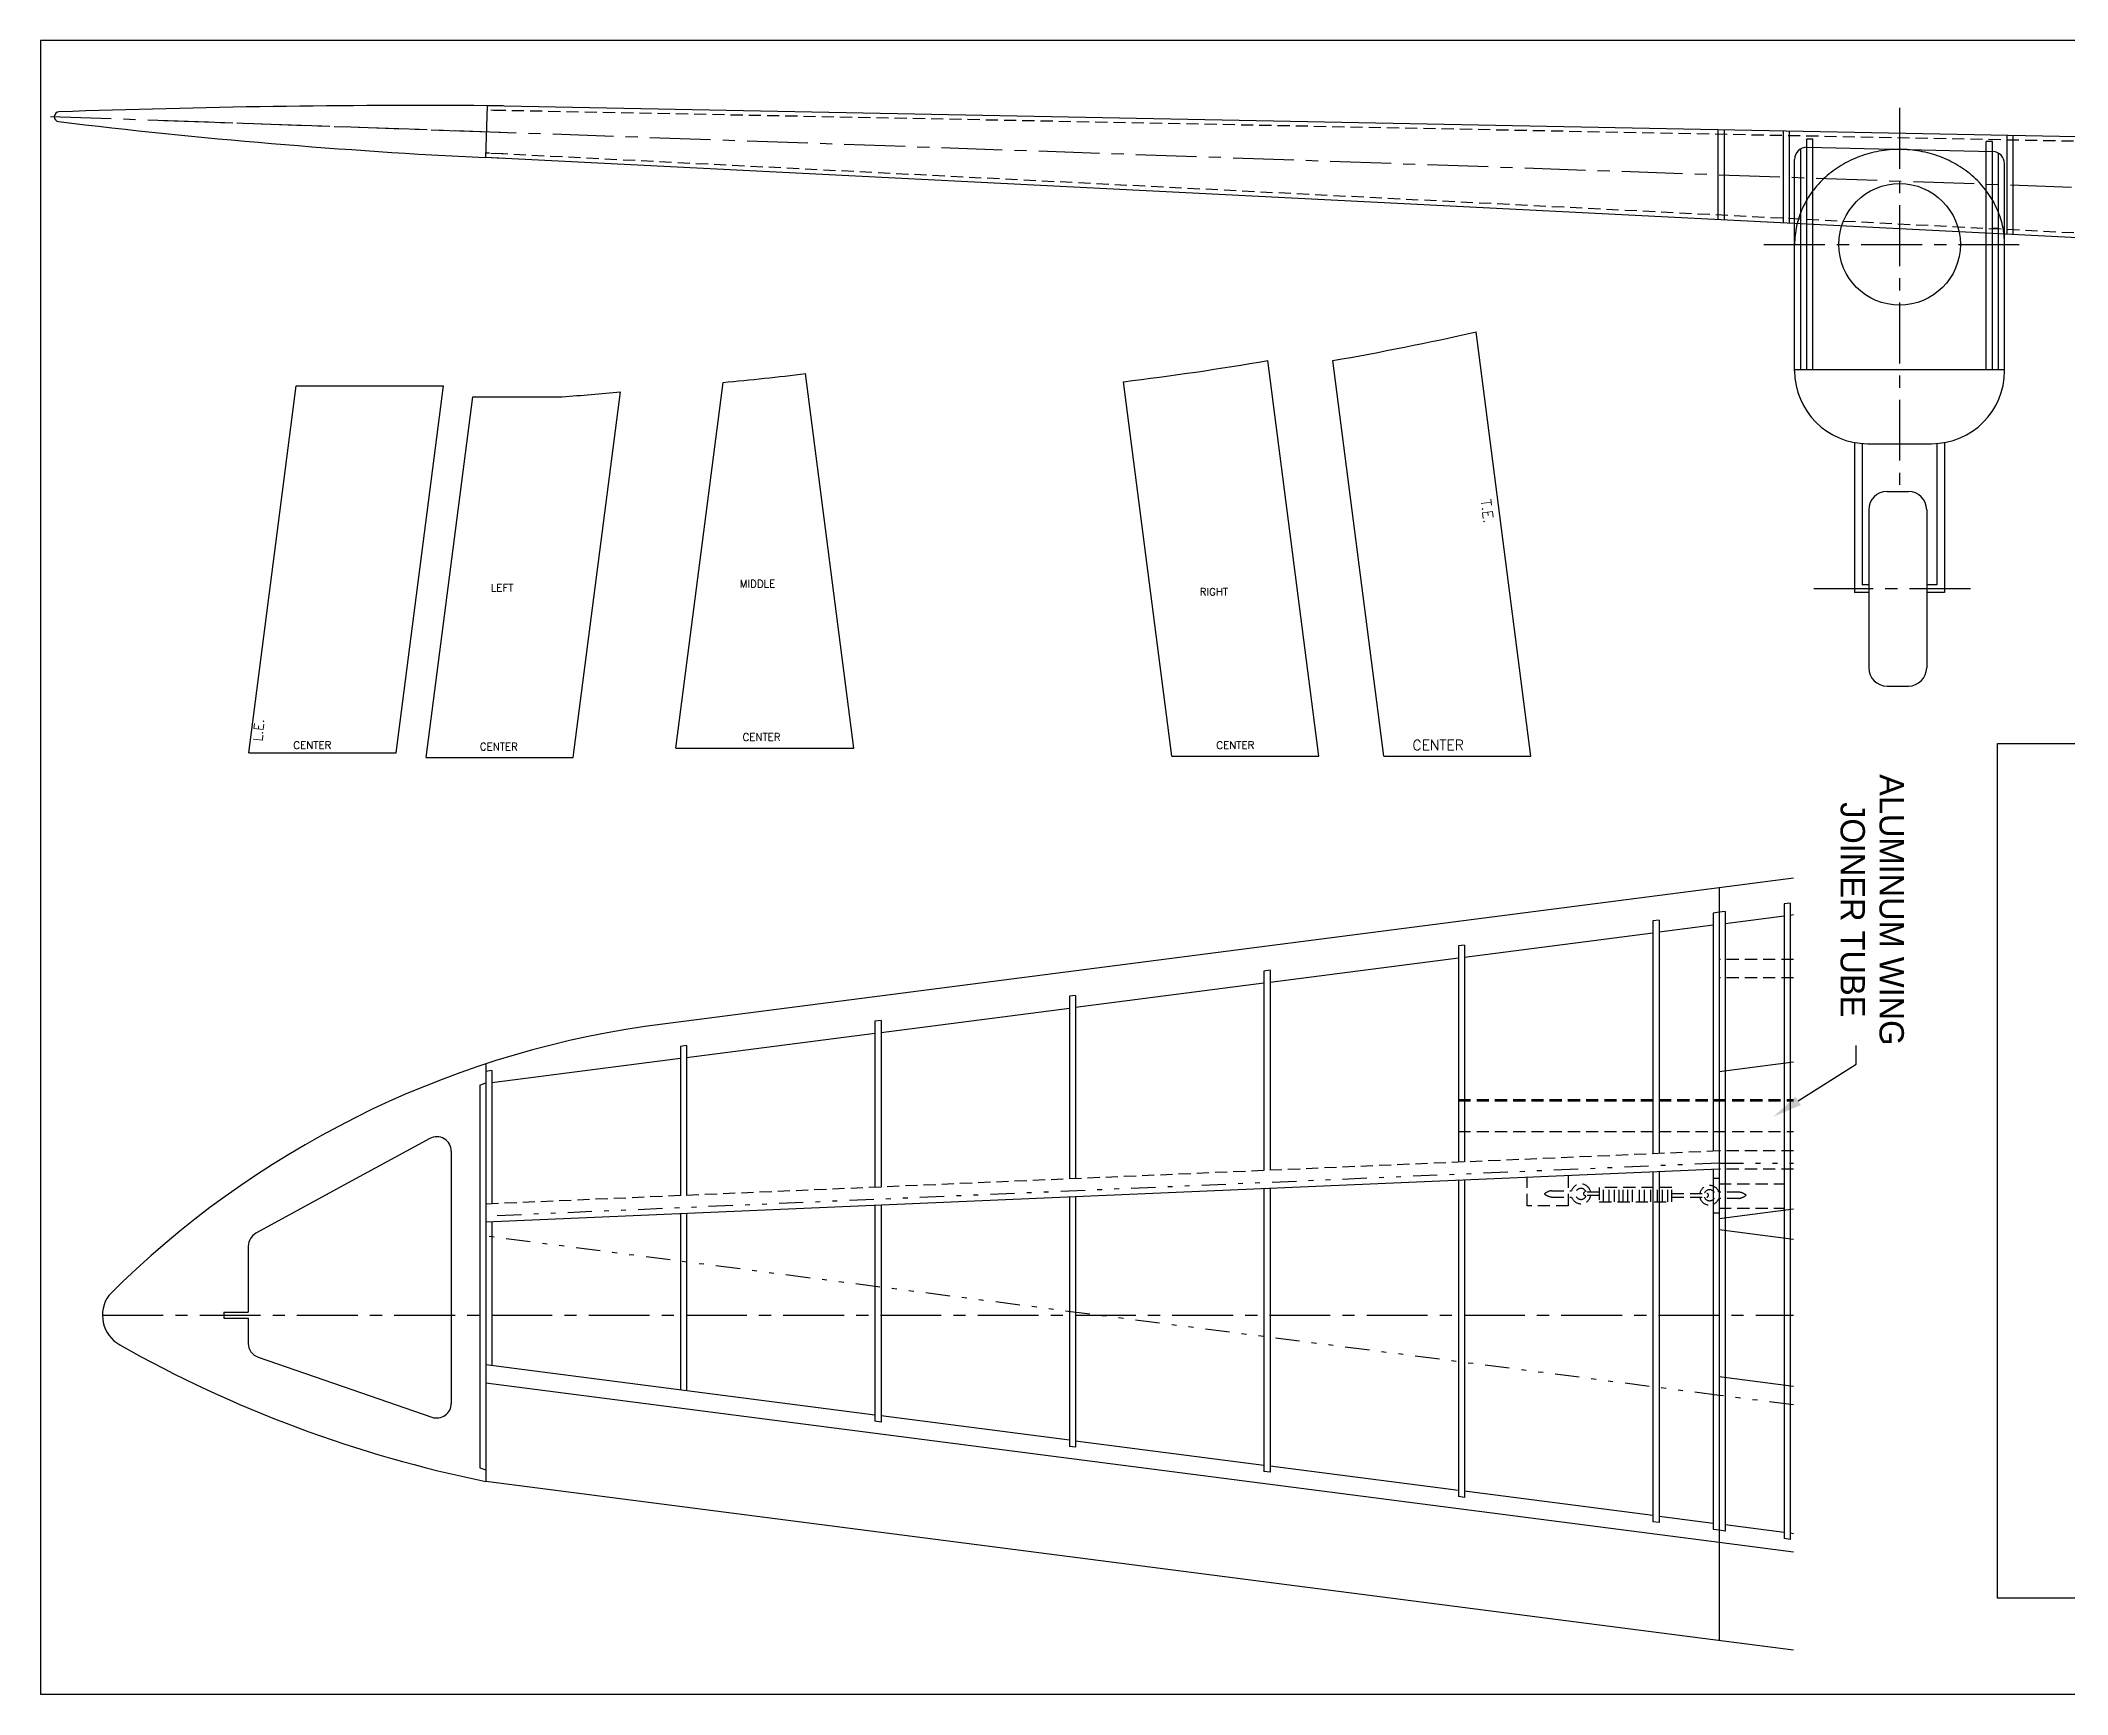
# Model space of a CAD drawing. Extents: x -15.3 to 80.3, y -72.9 to -38.9.
# Drawn here: x -15.31 to 26.37, y -72.92 to -38.92 of the extents above; entities that cross this region are included whole.
import ezdxf
from ezdxf.enums import TextEntityAlignment as Align

# ---------------------------------------------------------------- set-up
doc = ezdxf.new("R2010")
doc.units = 0
for name, pattern in [('CENTER', [2, 1.25, -0.25, 0.25, -0.25]), ('DIVIDE', [1.25, 0.5, -0.25, 0, -0.25, 0, -0.25]), ('HIDDEN', [0.375, 0.25, -0.125])]:
    doc.linetypes.add(name, pattern=pattern)
doc.layers.get('0').update_dxf_attribs({"linetype": 'CONTINUOUS'})
for name, color, linetype in [('1', 7, 'CONTINUOUS'), ('10', 7, 'CONTINUOUS'), ('12', 7, 'CONTINUOUS'), ('2', 7, 'CONTINUOUS'), ('3', 7, 'CONTINUOUS'), ('4', 7, 'CONTINUOUS'), ('5', 7, 'CONTINUOUS'), ('6', 7, 'CONTINUOUS'), ('7', 7, 'CONTINUOUS')]:
    doc.layers.add(name, color=color, linetype=linetype)
doc.styles.add('ROMANS', font='ROMANS', dxfattribs={"height": 0.2})
doc.styles.get("Standard").update_dxf_attribs({"font": 'txt', "height": 0.2})

# ---------------------------------------------------------------- blocks, each defined once
blk = doc.blocks.new('ARROWD')
at = {"layer": '2', "color": 7, "linetype": 'CONTINUOUS'}
blk.add_line((-0.003, 0.0936), (-0.0031, 0.3561), dxfattribs=at)
blk.add_solid([(0.0157, 0.0936), (-0.0218, 0.0936), (-0.0031, -0.0189)], dxfattribs=at)

msp = doc.modelspace()

# ---------------------------------------------------------------- linework, layer by layer
at = {"color": 253, "linetype": 'HIDDEN'}
for p, q in [((13.8464, -60.7208), (20.7364, -60.7208)), ((13.8464, -61.3459), (20.7364, -61.3459))]:
    msp.add_line(p, q, dxfattribs=at)
at = {"layer": '1', "color": 253, "linetype": 'CONTINUOUS'}
for p, q in [((80.2952, -38.9213), (-15.3127, -38.9213)), ((-15.3127, -38.9213), (-15.3127, -72.9213)), ((22.0234, -59.9623), (22.0234, -59.5835)), ((80.2952, -72.9213), (-15.3127, -72.9213))]:
    msp.add_line(p, q, dxfattribs=at)
at = {"layer": '1', "color": 3, "linetype": 'CONTINUOUS'}
for p, q in [((-6.1282, -40.2602), (-6.1654, -41.3284)), ((-5.8003, -40.2664), (-6.1282, -40.2599)), ((32.4961, -41.0167), (-6.1282, -40.2601)), ((19.1899, -42.603), (19.1899, -40.756)), ((19.3149, -42.6094), (19.3149, -40.7585)), ((20.5276, -42.6703), (20.5276, -40.7822)), ((20.6526, -42.6767), (20.6526, -40.7846)), ((20.884, -45.6851), (20.884, -41.1479)), ((21.0148, -41.1145), (24.8321, -41.2038)), ((24.9513, -45.6851), (24.9513, -41.2372)), ((25.1297, -42.9018), (25.1297, -40.8724)), ((25.2546, -42.9078), (25.2546, -40.8748)), ((32.4963, -43.272), (-6.1654, -41.3284)), ((-5.8003, -41.3468), (-6.1654, -41.3284)), ((20.7589, -45.7085), (20.7589, -41.3644)), ((25.0764, -45.7085), (25.0764, -41.4537)), ((20.7589, -45.6851), (24.8263, -45.6851)), ((24.8263, -45.6851), (25.0764, -45.6851)), ((21.9923, -47.1846), (21.9923, -50.2692)), ((22.1486, -47.2086), (22.1486, -50.1129)), ((22.259, -47.2086), (23.5764, -47.2086)), ((23.6868, -47.2086), (23.6868, -50.1129)), ((23.8432, -47.1846), (23.8432, -50.2692)), ((22.6591, -48.191), (23.0995, -48.191)), ((22.2842, -48.566), (22.2842, -51.8162)), ((23.4745, -48.566), (23.4745, -51.8162)), ((22.2842, -50.2692), (21.9923, -50.2692)), ((22.2842, -50.1129), (22.1486, -50.1129)), ((23.6868, -50.1129), (23.4745, -50.1129)), ((23.8432, -50.2692), (23.4745, -50.2692)), ((22.6591, -52.1912), (23.0995, -52.1912)), ((20.7364, -56.1403), (19.2059, -56.3378)), ((19.2059, -56.3378), (-2.8831, -59.1885)), ((19.2059, -69.7981), (-6.1544, -66.5254)), ((19.081, -71.7987), (-6.1544, -68.5421)), ((20.7364, -72.0124), (19.081, -71.7987))]:
    msp.add_line(p, q, dxfattribs=at)
at = {"layer": '1', "color": 1, "linetype": 'CENTER'}
for p, q in [((22.9176, -40.3073), (22.9176, -48.083)), ((20.1291, -43.112), (25.5339, -43.112)), ((24.3744, -50.191), (21.1519, -50.191))]:
    msp.add_line(p, q, dxfattribs=at)
at = {"layer": '1', "color": 30, "linetype": 'CONTINUOUS'}
for p, q in [((21.009, -40.9439), (21.134, -40.9439)), ((24.8263, -40.996), (24.7013, -40.996)), ((24.8263, -42.7755), (24.9513, -42.7755))]:
    msp.add_line(p, q, dxfattribs=at)
at = {"layer": '1', "color": 30, "linetype": 'HIDDEN'}
for p, q in [((20.7364, -57.8129), (19.2059, -57.8129)), ((20.7364, -58.1879), (19.2059, -58.1879)), ((20.7364, -61.7489), (19.2059, -61.7489)), ((20.7364, -62.1239), (19.2059, -62.1239))]:
    msp.add_line(p, q, dxfattribs=at)
at = {"layer": '1', "color": 6, "linetype": 'DIVIDE'}
msp.add_line((19.2059, -61.9992), (20.7364, -61.9992), dxfattribs=at)
at = {"layer": '1', "color": 3, "linetype": 'CONTINUOUS'}
msp.add_lwpolyline([(24.9303, -53.3707), (40.7264, -53.3707), (40.7264, -70.9454), (24.9303, -70.9454)], close=True, dxfattribs=at)
msp.add_circle((22.917673, -43.111942), 1.250043, dxfattribs=at)
for centre, radius, start, end in [((-14.930195, -40.488155), 0.100003, 92.0220667, 263.1320833), ((-7.446815, -252.443652), 212.187565, 89.64340278, 92.02206667), ((-0.164745, 82.102477), 123.576647, 263.13208333, 267.21698611), ((21.009008, -41.36438), 0.250009, 88.6643306, 180), ((24.826337, -41.453714), 0.250009, 0, 88.6619306), ((22.25905, -45.70853), 1.500051, 180, 270), ((23.576295, -45.70853), 1.500051, 270, 360), ((22.659164, -48.566028), 0.375013, 90, 180), ((23.099479, -48.566028), 0.375013, 0, 90), ((22.659164, -51.816138), 0.375013, 180, 270), ((23.099479, -51.816138), 0.375013, 270, 0)]:
    msp.add_arc(centre, radius, start, end, dxfattribs=at)
at = {"layer": '10', "color": 2, "linetype": 'CONTINUOUS'}
for p, q in [((-6.2793, -60.3983), (-6.1544, -60.3459)), ((-7.309, -61.4924), (-8.9113, -62.3659)), ((-8.9113, -62.3659), (-10.8841, -63.4413)), ((-10.8382, -65.9876), (-8.9113, -66.6528)), ((-8.9113, -66.6528), (-7.2632, -67.2217)), ((-6.2793, -68.2644), (-6.1544, -68.3019))]:
    msp.add_line(p, q, dxfattribs=at)
at = {"layer": '10', "color": 3, "linetype": 'CONTINUOUS'}
for centre, radius, start, end in [((-0.043853, -78.607687), 19.625688, 98.3183167, 134.9468278), ((-13.33893, -65.124345), 0.700024, 144.4469944, 240.5567833), ((-1.042071, -43.339371), 25.715976, 240.5567833, 258.5335361)]:
    msp.add_arc(centre, radius, start, end, dxfattribs=at)
at = {"layer": '12', "color": 2, "linetype": 'CONTINUOUS'}
for p, q in [((-6.8652, -61.7558), (-6.8652, -66.9381)), ((-11.0405, -63.7047), (-11.0405, -65.0632)), ((-11.5405, -65.0632), (-11.0405, -65.0632)), ((-11.5405, -65.0632), (-11.5405, -65.1882)), ((-11.5405, -65.1882), (-11.0405, -65.1882)), ((-11.0405, -65.1882), (-11.0405, -65.7041))]:
    msp.add_line(p, q, dxfattribs=at)
at = {"layer": '12', "color": 4, "linetype": 'HIDDEN'}
for p, q in [((15.2576, -62.88), (15.2576, -62.294)), ((16.1026, -62.2575), (16.1026, -62.88)), ((16.7427, -62.503), (16.7427, -62.7946)), ((18.2336, -62.503), (16.7427, -62.503)), ((16.8289, -62.7946), (16.8289, -62.503)), ((16.9479, -62.7946), (16.9479, -62.503)), ((17.0551, -62.7946), (17.0551, -62.503)), ((17.1504, -62.7946), (17.1504, -62.503)), ((17.2336, -62.7946), (17.2336, -62.503)), ((17.3289, -62.7946), (17.3289, -62.503)), ((17.4242, -62.7946), (17.4242, -62.503)), ((17.567, -62.7946), (17.567, -62.503)), ((17.6741, -62.7946), (17.6741, -62.503)), ((17.8051, -62.7946), (17.8051, -62.503)), ((17.9359, -62.7946), (17.9359, -62.503)), ((18.0431, -62.7946), (18.0431, -62.503)), ((18.1503, -62.7946), (18.1503, -62.503)), ((18.2336, -62.7946), (18.2336, -62.503)), ((19.081, -62.3086), (19.2059, -62.3086)), ((19.2059, -62.4216), (20.5437, -62.4216)), ((16.1026, -62.88), (15.2576, -62.88)), ((15.7598, -62.5652), (16.1736, -62.5652)), ((15.7598, -62.6967), (16.1737, -62.6967)), ((16.7427, -62.5924), (16.4457, -62.5924)), ((16.7427, -62.6644), (16.4457, -62.6644)), ((16.7427, -62.7946), (18.2336, -62.7946)), ((18.2336, -62.6217), (18.9515, -62.6217)), ((18.2336, -62.6963), (18.9515, -62.6963)), ((19.6145, -62.7246), (19.2007, -62.7246)), ((19.6145, -62.5931), (19.2008, -62.5931)), ((19.2059, -62.9218), (20.5437, -62.9218)), ((19.081, -63.0214), (19.2059, -63.0214))]:
    msp.add_line(p, q, dxfattribs=at)
at = {"layer": '12', "color": 1, "linetype": 'CENTER'}
msp.add_line((-14.0389, -65.1257), (20.7364, -65.1257), dxfattribs=at)
at = {"layer": '12', "color": 2, "linetype": 'CONTINUOUS'}
for centre, start, end in [((-7.165296, -61.755846), 0, 118.6031861), ((-10.740417, -63.704678), 118.5921639, 180), ((-10.740417, -65.704133), 180, 250.9672028), ((-7.165296, -66.938064), 250.9633278, 360)]:
    msp.add_arc(centre, 0.30001, start, end, dxfattribs=at)
at = {"layer": '12', "color": 4, "linetype": 'HIDDEN'}
for centre, radius, start, end in [((16.365342, -62.630887), 0.202607, 10.5515111, 161.0777806), ((16.365342, -62.630887), 0.113204, 19.1315694, 340.6539972), ((19.009132, -62.658788), 0.202607, 18.9222194, 169.4484889), ((15.811606, -62.882422), 0.321436, 99.2710306, 128.5067306), ((15.811606, -62.379352), 0.321436, 231.4932694, 260.7289694), ((16.365342, -62.630887), 0.202607, 198.9521194, 349.3334), ((16.453995, -62.628437), 0.036983, 102.8901056, 282.8901056), ((19.009132, -62.658788), 0.202607, 190.6666, 341.0478806), ((19.009132, -62.658788), 0.113204, 199.3460028, 160.8684306), ((18.95163, -62.658988), 0.037301, 270, 90), ((19.562868, -62.910322), 0.321436, 51.4932694, 80.7289694), ((19.562868, -62.407253), 0.321436, 279.2710306, 308.5067306)]:
    msp.add_arc(centre, radius, start, end, dxfattribs=at)
at = {"layer": '2', "color": 4, "linetype": 'HIDDEN'}
for p, q in [((-5.8003, -40.3603), (-6.1314, -40.3538)), ((32.4961, -41.1105), (-6.13, -40.3539)), ((-5.8003, -41.2527), (-6.1621, -41.2344)), ((32.4961, -43.1783), (-6.1608, -41.2348)), ((19.2059, -61.7489), (-6.1544, -62.8397))]:
    msp.add_line(p, q, dxfattribs=at)
at = {"layer": '2', "color": 30, "linetype": 'CONTINUOUS'}
for p, q in [((21.009, -45.6851), (21.009, -40.9439)), ((21.134, -45.6851), (21.134, -40.9439)), ((24.7013, -45.6851), (24.7013, -40.996)), ((24.8263, -45.6851), (24.8263, -40.996)), ((24.9513, -42.7755), (24.9513, -41.8802))]:
    msp.add_line(p, q, dxfattribs=at)
at = {"layer": '2', "color": 3, "linetype": 'CONTINUOUS'}
for p, q in [((15.3348, -53.6316), (14.2094, -44.9111)), ((1.4134, -53.4659), (0.42, -45.7688)), ((10.9756, -53.6315), (9.926, -45.4987)), ((12.3098, -53.6316), (11.2602, -45.4989)), ((-11.0268, -53.5634), (-10.0531, -46.0187)), ((-10.0531, -46.0187), (-7.0281, -46.0187)), ((-8.002, -53.5634), (-7.0281, -46.0187)), ((-7.3836, -53.6624), (-6.426, -46.2425)), ((-6.426, -46.2425), (-4.5858, -46.2425)), ((-4.3585, -53.6624), (-3.3884, -46.1452)), ((-2.247, -53.4659), (-1.277, -45.949)), ((7.9505, -53.6315), (6.9572, -45.9344)), ((-11.0268, -53.5634), (-8.002, -53.5634)), ((-7.3836, -53.6624), (-4.3585, -53.6624)), ((-2.247, -53.4659), (1.4134, -53.4659)), ((7.9505, -53.6315), (10.9756, -53.6315)), ((12.3098, -53.6316), (15.3348, -53.6316)), ((19.2059, -56.3378), (19.2059, -61.7489)), ((19.2059, -56.3378), (19.2059, -61.7489)), ((20.6686, -56.6531), (20.5436, -56.6691)), ((20.5436, -56.6691), (20.5436, -69.7185)), ((20.6686, -56.6531), (20.6686, -69.7345)), ((17.9715, -57.0012), (17.8465, -57.0173)), ((17.8465, -57.0173), (17.8465, -61.8073)), ((17.9715, -57.001), (17.9715, -61.802)), ((19.2059, -56.8418), (19.081, -56.858)), ((19.081, -56.858), (19.081, -61.7543)), ((19.3309, -56.8257), (19.2059, -56.8418)), ((19.3309, -56.8257), (19.3309, -69.5622)), ((20.5436, -56.9214), (19.3309, -57.0779)), ((20.7364, -56.8964), (20.6686, -56.9052)), ((13.9714, -57.5174), (13.8464, -57.5335)), ((17.8465, -57.2694), (13.9714, -57.7696)), ((13.9714, -57.5173), (13.9714, -61.974)), ((19.081, -57.1101), (17.9715, -57.2532)), ((13.8464, -57.7857), (9.9713, -58.2857)), ((13.8464, -57.5335), (13.8464, -61.9793)), ((9.8463, -58.3018), (5.9711, -58.8019)), ((9.9713, -58.0335), (9.8463, -58.0497)), ((9.8463, -58.0497), (9.8463, -62.1516)), ((9.9713, -58.0335), (9.9713, -62.1461)), ((5.9711, -58.5498), (5.8461, -58.566)), ((5.8461, -58.566), (5.8461, -62.3236)), ((5.9711, -58.5498), (5.9711, -62.3182)), ((1.971, -59.0661), (1.846, -59.0822)), ((1.846, -59.0822), (1.846, -62.4955)), ((5.8461, -58.8181), (1.971, -59.3182)), ((1.971, -59.0661), (1.971, -62.4903)), ((-2.0291, -59.5824), (-2.1542, -59.5985)), ((-2.1542, -59.5985), (-2.1542, -62.6703)), ((1.846, -59.3344), (-2.0291, -59.8345)), ((-2.0291, -59.5824), (-2.0291, -62.6622)), ((-6.1544, -59.9575), (-6.1544, -68.5421)), ((-2.1542, -59.8506), (-6.0293, -60.3509)), ((20.7364, -59.9213), (19.2059, -60.1188)), ((-6.0293, -60.0976), (-6.1544, -60.1137)), ((-6.0293, -60.0976), (-6.0293, -62.8345)), ((19.2059, -61.7489), (19.2059, -71.8148)), ((19.2059, -61.7489), (19.2059, -69.7982)), ((19.2059, -62.1241), (-6.1544, -63.2151)), ((9.9713, -62.5213), (9.9713, -68.3542)), ((13.8464, -62.3548), (13.8464, -68.8542)), ((13.9714, -62.3494), (13.9714, -68.8704)), ((17.8465, -62.1826), (17.8465, -69.3705)), ((17.9715, -62.1773), (17.9715, -69.3867)), ((19.081, -62.1296), (19.081, -69.5299)), ((1.846, -62.8709), (1.846, -67.3057)), ((1.971, -62.8656), (1.971, -67.3218)), ((5.8461, -62.6989), (5.8461, -67.8218)), ((5.9711, -62.6934), (5.9711, -67.8379)), ((9.8463, -62.5268), (9.8463, -68.3382)), ((-6.0293, -63.2151), (-6.0293, -66.1633)), ((-2.1542, -63.0458), (-2.1542, -66.6634)), ((-2.0291, -63.0377), (-2.0291, -66.6796)), ((20.7364, -62.9463), (19.2059, -63.1438)), ((20.7364, -63.5673), (19.2059, -63.3698)), ((1.846, -67.1797), (-6.1544, -66.1473)), ((20.7364, -66.5922), (19.2059, -66.3947)), ((1.971, -67.3218), (1.846, -67.3057)), ((5.8461, -67.6958), (1.971, -67.1957)), ((5.9711, -67.8379), (5.8461, -67.8218)), ((9.8463, -68.2121), (5.9711, -67.712)), ((9.9713, -68.3542), (9.8463, -68.3382)), ((13.8464, -68.7283), (9.9713, -68.2281)), ((17.8465, -69.2446), (13.9714, -68.7444)), ((13.9714, -68.8704), (13.8464, -68.8542)), ((17.9715, -69.3867), (17.8465, -69.3705)), ((19.081, -69.4038), (17.9715, -69.2606)), ((19.2059, -69.5459), (19.081, -69.5299)), ((19.3309, -69.5622), (19.2059, -69.5459)), ((20.5436, -69.5925), (19.3309, -69.436)), ((20.7364, -69.6174), (20.6686, -69.6087)), ((20.7364, -69.9957), (19.2059, -69.7982)), ((20.6686, -69.7345), (20.5436, -69.7185))]:
    msp.add_line(p, q, dxfattribs=at)
at = {"layer": '2', "color": 2, "linetype": 'CONTINUOUS'}
msp.add_line((-6.2793, -60.3983), (-6.2793, -68.2644), dxfattribs=at)
at = {"layer": '2', "color": 6, "linetype": 'DIVIDE'}
for p, q in [((19.2059, -61.9992), (-6.1544, -63.0902)), ((19.2059, -66.7732), (-6.1544, -63.5003)), ((20.7364, -66.9707), (19.2059, -66.7732))]:
    msp.add_line(p, q, dxfattribs=at)
at = {"layer": '2', "color": 3, "linetype": 'CONTINUOUS'}
for centre, start, end in [((1.228149, 12.528911), 279.80850556, 282.73469444), ((-6.643119, 12.694617), 275.22835556, 276.88875556), ((-0.105997, 12.529011), 276.88875556, 279.80850556), ((-8.754691, 12.49821), 274.05945, 275.22835556)]:
    msp.add_arc(centre, 58.888543, start, end, dxfattribs=at)
at = {"layer": '3', "color": 1, "linetype": 'CENTER'}
for p, q in [((-15.1076, -40.4814), (-5.8003, -40.8064)), ((-12.7752, -40.5628), (32.4961, -42.1437))]:
    msp.add_line(p, q, dxfattribs=at)
at = {"layer": '4', "color": 2, "linetype": 'CONTINUOUS'}
msp.add_lwpolyline([(25.076346, -43.111942, 0.054158), (25.034868, -42.730937, 0.053284), (24.912027, -42.364574, 0.051741), (24.712544, -42.026932, 0.049853), (24.444085, -41.730986, 0.047958), (24.116967, -41.48811, 0.046329), (23.743761, -41.307636, 0.045154), (23.338809, -41.196501, 0.044542), (22.917673, -41.158976, 0.044542), (22.496536, -41.196501, 0.045154), (22.091584, -41.307636, 0.046329), (21.718378, -41.48811, 0.047958), (21.39126, -41.730986, 0.049853), (21.122801, -42.026932, 0.051741), (20.923318, -42.364574, 0.053284), (20.800478, -42.730937, 0.054158), (20.758999, -43.111942, 0.054158)], format="xyb", dxfattribs=at)
at = {"layer": '5', "color": 30, "linetype": 'CONTINUOUS'}
msp.add_line((24.7013, -45.6851), (24.8263, -45.6851), dxfattribs=at)
at = {"layer": '7', "color": 46, "linetype": 'HIDDEN'}
msp.add_line((13.8464, -60.6895), (20.7364, -60.6895), dxfattribs=at)

# ---------------------------------------------------------------- block references
at = {"layer": '2', "color": 7, "linetype": 'CONTINUOUS', "xscale": 5.378417, "yscale": 5.378417, "rotation": 302.48557}
msp.add_blockref('ARROWD', (20.4165, -61.0049), dxfattribs=at)

# ---------------------------------------------------------------- texts
at = {"layer": '10', "color": 3, "linetype": 'CONTINUOUS', "style": 'ROMANS'}
for s, height, rotation, p in [('T.E.', 0.2071, 277.760258, (14.3052, -48.3686)), ('L.E.', 0.1915, 85.244639, (-10.7536, -53.3345))]:
    msp.add_text(s, height=height, rotation=rotation, dxfattribs=at).set_placement(p)
for s, height, p in [('MIDDLE', 0.1548, (-0.9333, -50.1658)), ('LEFT', 0.1548, (-6.0523, -50.2488)), ('RIGHT', 0.1548, (8.5262, -50.3314)), ('CENTER', 0.1548, (-10.1146, -53.4829)), ('CENTER', 0.1548, (-0.8765, -53.3173)), ('CENTER', 0.1548, (8.8668, -53.4829)), ('CENTER', 0.2091, (12.9, -53.5085)), ('CENTER', 0.1548, (-6.2794, -53.5136))]:
    msp.add_text(s, height=height, dxfattribs=at).set_placement(p)
at = {"layer": '6', "color": 3, "linetype": 'CONTINUOUS'}
for s, p in [('ALUMINUM WING', (22.7551, -56.7906)), ('JOINER TUBE', (21.9545, -56.7907))]:
    msp.add_text(s, height=0.5006, rotation=270, dxfattribs=at).set_placement(p, align=Align.MIDDLE)

doc.saveas('drawing.dxf')
